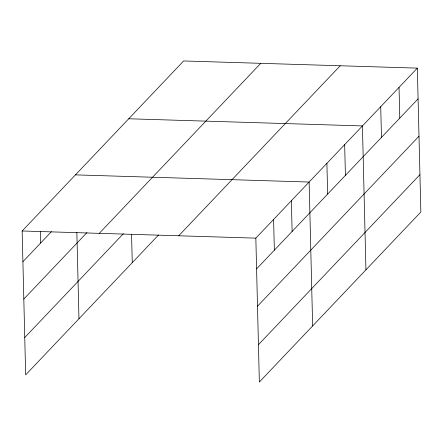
<?xml version="1.0" encoding="UTF-8"?>
<svg xmlns="http://www.w3.org/2000/svg" width="443" height="443" viewBox="0 0 443 443"><rect width="100%" height="100%" fill="white"/><g stroke="black" fill="none" stroke-linecap="round" stroke-linejoin="round"><path stroke-width="0.66" d="M158.539 234.989L25.666 374.872L22.15 230.98L183.646 60.962L417.334 68.128L420.85 212.02L259.354 382.038L255.838 238.146L417.334 68.128M22.903 261.702L51.416 231.683M23.811 299.047L86.928 232.608M99.265 233.345L260.761 63.327M24.753 337.527L123.392 233.682M178.717 235.781L340.218 65.763M256.586 268.873L418.087 98.855M257.499 306.218L418.995 136.2M258.441 344.693L419.936 174.675M128.736 118.768L362.424 125.934L365.94 269.826M75.443 174.874L309.131 182.04L312.647 325.932M22.15 230.98L255.838 238.146M399.032 87.398L399.78 118.12M380.725 106.669L381.478 137.391M344.66 144.639L345.413 175.362M326.895 163.34L327.648 194.062M291.367 200.745L292.114 231.467M273.602 219.446L274.35 250.168M131.56 234.303L132.252 262.66M76.855 232.569L78.959 318.766M40.379 231.396L40.667 243.002"/></g></svg>
